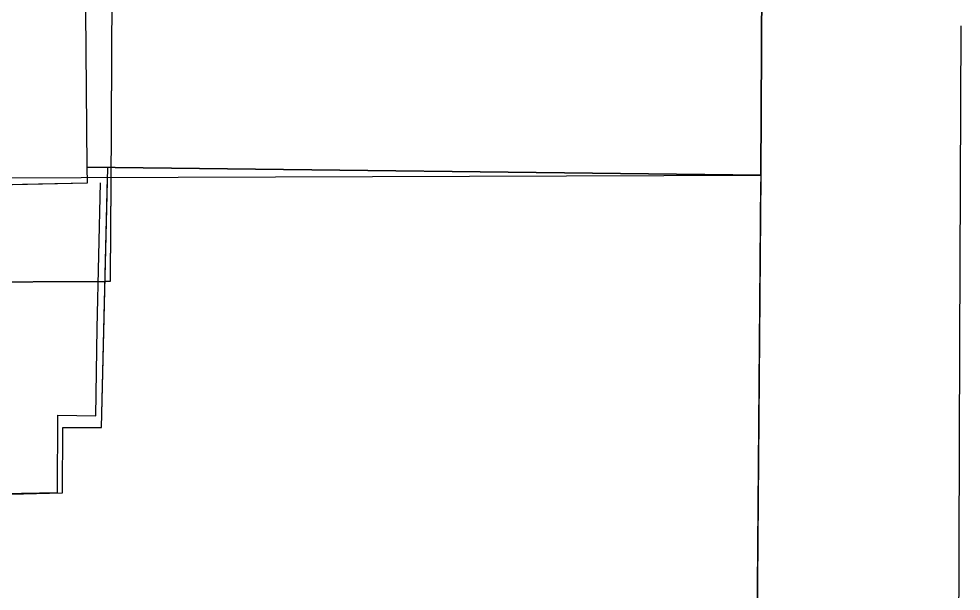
# Model space of a CAD drawing. Header units: millimetres. Extents: x -378801 to -302223, y -36469 to 154078.
# Drawn here: x -321256 to -303133, y 30148 to 41157 of the extents above; entities that cross this region are included whole.
import ezdxf

# ---------------------------------------------------------------- set-up
doc = ezdxf.new("R2010")
doc.units = ezdxf.units.MM
doc.linetypes.add('HIDDEN2', pattern=[0.1875, 0.125, -0.0625])
doc.linetypes.add('STRICHLINIE', pattern=[0.75, 0.5, -0.25])
for name, color, linetype in [('01-BFL-G00-L01-M0', 10, 'Continuous'), ('02-TWB-G00-L01-M0', 5, 'Continuous'), ('09-SYM-G00-L01-GEHSTEIG', 8, 'Continuous')]:
    doc.layers.add(name, color=color, linetype=linetype)
doc.layers.add('09-VER-G00-L01-DÄMMUNG', color=3, linetype='Continuous', plot=False)
doc.layers.add('09-VER-G00-L01-GEBÄUDE', color=5, linetype='Continuous', plot=False)
doc.layers.add('09-VER-G00-L01-GRUNDSTÜCKSGRENZE', color=161, linetype='Continuous', lineweight=25)

msp = doc.modelspace()

# ---------------------------------------------------------------- linework, layer by layer
at = {"layer": '01-BFL-G00-L01-M0', "color": 251, "linetype": 'HIDDEN2', "ltscale": 3, "true_color": 0x636466}
msp.add_lwpolyline([(-306908.241, 53299.5267), (-306985.9252, 38149.5064), (-307134.5431, 20159.1297), (-307072.8328, -10354.6125), (-307052.4897, -16419.674)], dxfattribs=at)
at = {"layer": '01-BFL-G00-L01-M0', "color": 251, "linetype": 'STRICHLINIE', "true_color": 0x636466}
msp.add_lwpolyline([(-319416.5237, 51712.0812), (-319485.1443, 38295.6762), (-319500.6709, 36101.7077), (-346703.3408, 35976.1342), (-346697.3757, 37975.8361), (-346708.941, 51910.465)], dxfattribs=at)
at = {"layer": '02-TWB-G00-L01-M0', "color": 251, "true_color": 0x636466}
for points in [[(-319939.6635, 38300.9915), (-319971.9149, 42063.892), (-321186.903, 42079.4947), (-321179.0426, 43180.2247), (-322641.1683, 43199.0011), (-323747.572, 44259.3556), (-323754.5253, 45796.4986), (-322665.2134, 46777.6697), (-322665.2134, 46777.6697), (-321302.1154, 46769.6815), (-321294.6694, 47965.1498), (-319719.7911, 47953.1673), (-319678.3133, 53404.662), (-306908.241, 53299.5267), (-306985.9252, 38149.5064)], [(-306985.9252, 38149.5064), (-307134.5431, 20159.1297), (-307203.0258, 20158.5141), (-307201.7576, 20014.9368), (-324313.8222, 19915.1733), (-324299.901, 22729.7676), (-324289.2063, 24892.8175), (-324291.9286, 28199.7891), (-324293.0735, 32052.0548), (-324329.0505, 37909.7236), (-319933.4314, 38001.0562), (-319939.6635, 38300.9915), (-306985.9252, 38149.5064)]]:
    msp.add_lwpolyline(points, dxfattribs=at)
at = {"layer": '09-SYM-G00-L01-GEHSTEIG', "color": 251, "true_color": 0x636466}
msp.add_lwpolyline([(-304624.8287, -15619.2428), (-304646.2348, -10478.2132, 0.1867442349), (-303721.7426, -10040.5117, 0.2242789699), (-303343.1441, -8890.8243), (-303314.9111, 302.7791), (-303286.1482, 5543.602), (-303286.1482, 5543.602), (-303286.1482, 5543.602), (-303243.4007, 12437.4104), (-303205.0733, 21286.3345), (-303205.0733, 21286.3345), (-303205.0733, 21286.3345), (-303160.2436, 34908.4737), (-303133.2156, 41023.855)], format="xyb", dxfattribs=at)
at = {"layer": '09-VER-G00-L01-DÄMMUNG', "color": 251, "ltscale": 1, "true_color": 0x636466}
for p, q in [((-319752.4509, 35207.3355), (-319684.0357, 38003.7464)), ((-319774.8371, 33522.961), (-319752.4509, 35207.3355)), ((-320510.3817, 32047.6797), (-320503.9295, 33532.651)), ((-320503.9295, 33532.651), (-319774.8371, 33522.961)), ((-322250.8282, 32003.6967), (-321208.1472, 32030.0464)), ((-321208.1472, 32030.0464), (-320510.3817, 32047.6797))]:
    msp.add_line(p, q, dxfattribs=at)
at = {"layer": '09-VER-G00-L01-GEBÄUDE', "color": 251, "ltscale": 1, "true_color": 0x636466}
for p, q in [((-319933.4314, 38001.0562), (-319939.6635, 38300.9915)), ((-319939.6635, 38300.9915), (-306985.9252, 38149.5064)), ((-319665.9444, 33293.8953), (-319548.2074, 38106.2951)), ((-306985.9252, 38149.5064), (-307134.5431, 20159.1297)), ((-324329.0505, 37909.7236), (-319933.4314, 38001.0562)), ((-320418.988, 32041.441), (-320413.532, 33297.1436)), ((-320413.532, 33297.1436), (-319665.9444, 33293.8953)), ((-322223.7717, 31995.8322), (-320418.988, 32041.441))]:
    msp.add_line(p, q, dxfattribs=at)
for points in [[(-306916.7112, 51647.6494), (-306985.9252, 38149.5064), (-319939.6635, 38300.9915)], [(-319689.4649, 19942.1334), (-319689.8684, 20101.7447), (-319640.4108, 28742.7362), (-320424.0223, 28747.2315), (-320417.7286, 29906.5893), (-322225.2324, 29904.2422), (-322223.7717, 31995.8322), (-320418.988, 32041.441), (-320413.532, 33297.1436), (-319665.9444, 33293.8953), (-319543.5574, 38296.3593)]]:
    msp.add_lwpolyline(points, dxfattribs=at)
at = {"layer": '09-VER-G00-L01-GRUNDSTÜCKSGRENZE', "color": 251, "ltscale": 0.2, "true_color": 0x636466}
for p, q in [((-324341.1847, 38084.7734), (-320058.7095, 38104.5391)), ((-320058.7095, 38104.5391), (-306985.9252, 38149.5064))]:
    msp.add_line(p, q, dxfattribs=at)
for points in [[(-306985.9252, 38149.5064), (-306916.7112, 51647.6494)], [(-307135.0121, 20102.3599), (-306986.9991, 38019.5109)]]:
    msp.add_lwpolyline(points, dxfattribs=at)

doc.saveas('drawing.dxf')
